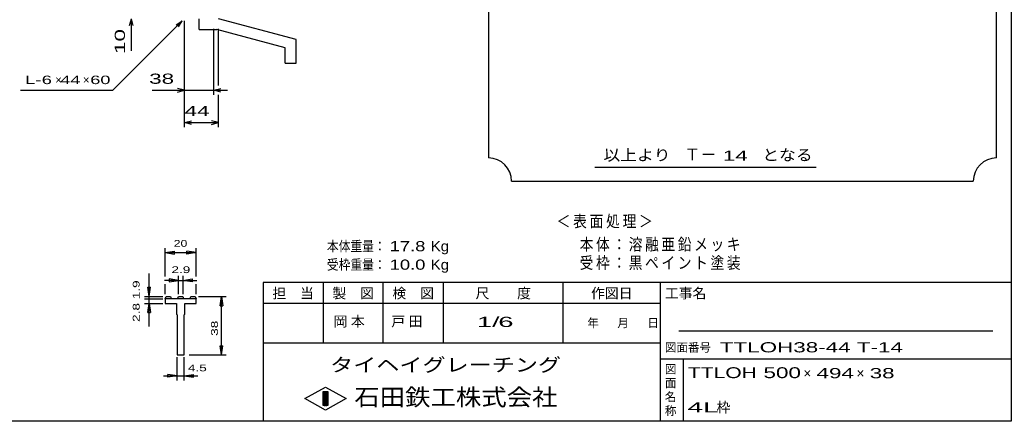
# Model space of a CAD drawing. Units: millimetres, scale not verified, with parts at other scales. Extents: x -1092 to 1039, y -770 to 632.
# Drawn here: x -250 to 1039, y -688 to -166 of the extents above; entities that cross this region are included whole.
import ezdxf
from ezdxf.enums import TextEntityAlignment as Align

# ---------------------------------------------------------------- set-up
doc = ezdxf.new("R2010")
doc.units = ezdxf.units.MM
doc.header["$LTSCALE"] = 6
for name, color, linetype, lineweight in [('0_2', 150, 'Continuous', 25), ('19', 6, 'Continuous', 25), ('22', 4, 'Continuous', 25), ('32', 4, 'Continuous', 25), ('54', 2, 'Continuous', 25)]:
    doc.layers.add(name, color=color, linetype=linetype, lineweight=lineweight)
doc.styles.add('ベクトル', font='')
doc.styles.get('ベクトル').set_extended_font_data('ベクトル')

msp = doc.modelspace()

# ---------------------------------------------------------------- linework, layer by layer
at = {"layer": '0_2'}
for p, q in [((1038.6, 632.1), (1038.6, -687.9)), ((1038.6, -507.9), (66.6, -507.9)), ((66.6, -507.9), (66.6, -687.9)), ((144.6, -507.9), (144.6, -585.9)), ((222.6, -585.9), (222.6, -507.9)), ((300.6, -507.9), (300.6, -585.9)), ((456.6, -585.9), (456.6, -507.9)), ((582.6, -507.9), (582.6, -687.9)), ((582.6, -534.9), (66.6, -534.9)), ((1014.6, -570.9), (606.6, -570.9)), ((66.6, -585.9), (582.6, -585.9)), ((582.6, -606.9), (1038.6, -606.9)), ((612.6, -687.9), (612.6, -606.9)), ((120.6, -658.5), (147.6, -643.5)), ((147.6, -643.5), (174.6, -658.5)), ((144.6, -649.5), (150.6, -649.5)), ((144.6, -667.5), (144.6, -649.5)), ((144.6, -649.5), (145.8, -649.5)), ((145.8, -649.5), (145.8, -667.5)), ((147, -667.5), (147, -649.5)), ((147, -649.5), (148.2, -649.5)), ((148.2, -649.5), (148.2, -667.5)), ((149.4, -667.5), (149.4, -649.5)), ((149.4, -649.5), (150.6, -649.5)), ((150.6, -649.5), (150.6, -667.5)), ((150.6, -649.5), (150.6, -667.5)), ((147.6, -673.5), (120.6, -658.5)), ((150.6, -667.5), (144.6, -667.5)), ((145.8, -667.5), (147, -667.5)), ((174.6, -658.5), (147.6, -673.5)), ((148.2, -667.5), (149.4, -667.5)), ((1038.6, -687.9), (-1037.4, -687.9))]:
    msp.add_line(p, q, dxfattribs=at)
at = {"layer": '19'}
for p, q in [((-16.6, -178.9), (-16.6, -164.9)), ((109.4, -191.9), (8.4, -164.9)), ((-16.6, -178.9), (6.4, -178.9)), ((95.4, -202.9), (6.4, -178.9)), ((109.4, -222.9), (109.4, -191.9)), ((95.4, -222.9), (95.4, -202.9)), ((95.4, -222.9), (109.4, -222.9))]:
    msp.add_line(p, q, dxfattribs=at)
at = {"layer": '22'}
for p, q in [((-107, -173.9), (-104.6, -164.9)), ((-102.2, -173.9), (-104.6, -164.9)), ((-104.6, -206.9), (-104.6, -164.9)), ((-128.6, -257.9), (-38.6, -167.9)), ((-46.4, -172.7), (-38.6, -167.9)), ((-43.4, -175.7), (-38.6, -167.9)), ((-35.6, -263.9), (-35.6, -167.9)), ((-35.6, -305.9), (-35.6, -167.9)), ((2.4, -263.9), (2.4, -178.3)), ((8.4, -251.9), (8.4, -178.3)), ((-35.6, -257.9), (-44.6, -255.5)), ((2.4, -257.9), (11.4, -255.5)), ((-248.6, -257.9), (-128.6, -257.9)), ((-77.6, -257.9), (-35.6, -257.9)), ((-44.6, -260.3), (-35.6, -257.9)), ((-35.6, -257.9), (2.4, -257.9)), ((11.4, -260.3), (2.4, -257.9)), ((2.4, -257.9), (20.4, -257.9)), ((8.4, -305.9), (8.4, -263.9)), ((-35.6, -299.9), (-26.6, -297.5)), ((-26.6, -302.3), (-35.6, -299.9)), ((-35.6, -299.9), (8.4, -299.9)), ((8.4, -299.9), (-0.6, -297.5)), ((-0.6, -302.3), (8.4, -299.9))]:
    msp.add_line(p, q, dxfattribs=at)
at = {"layer": '32'}
for p, q in [((-60.6, -500.1), (-60.6, -462.9)), ((-20.6, -500.1), (-20.6, -462.9)), ((-60.6, -468.9), (-48.6, -467.1)), ((-60.6, -468.9), (-48.6, -470.7)), ((-60.6, -468.9), (-20.6, -468.9)), ((-48.6, -470.7), (-48.6, -467.1)), ((-20.6, -468.9), (-32.6, -467.1)), ((-32.6, -470.7), (-32.6, -467.1)), ((-20.6, -468.9), (-32.6, -470.7)), ((-81.6, -525.9), (-81.6, -495.9)), ((-43.5, -522.9), (-43.5, -498.9)), ((-37.7, -498.9), (-37.7, -522.9)), ((-81.6, -525.9), (-83.4, -513.9)), ((-83.4, -513.9), (-79.8, -513.9)), ((-81.6, -525.9), (-79.8, -513.9)), ((-43.5, -504.9), (-61.5, -504.9)), ((-60.6, -522.9), (-60.6, -509.7)), ((-43.5, -504.9), (-55.5, -503.1)), ((-55.5, -503.1), (-55.5, -506.7)), ((-55.5, -506.7), (-43.5, -504.9)), ((-43.5, -504.9), (-37.7, -504.9)), ((-37.7, -504.9), (-25.7, -503.1)), ((-25.7, -506.7), (-37.7, -504.9)), ((-37.7, -504.9), (-19.7, -504.9)), ((-25.7, -503.1), (-25.7, -506.7)), ((-20.6, -522.9), (-20.6, -509.7)), ((-87.6, -525.9), (-63.6, -525.9)), ((-81.6, -534.9), (-81.6, -525.9)), ((-60.6, -528.9), (-59.6, -525.9)), ((-59.6, -525.9), (-53.8, -525.9)), ((-53.8, -525.9), (-52.8, -528.9)), ((-44.5, -528.9), (-43.5, -525.9)), ((-43.5, -525.9), (-37.7, -525.9)), ((-37.7, -525.9), (-36.7, -528.9)), ((-28.4, -528.9), (-27.4, -525.9)), ((-27.4, -525.9), (-21.6, -525.9)), ((-21.6, -525.9), (-20.6, -528.9)), ((-17.6, -525.9), (18.4, -525.9)), ((10.6, -537.9), (12.4, -525.9)), ((12.4, -525.9), (14.2, -537.9)), ((12.4, -601.9), (12.4, -525.9)), ((-87.6, -528.9), (-63.6, -528.9)), ((-87.6, -534.9), (-63.6, -534.9)), ((-83.4, -546.9), (-81.6, -534.9)), ((-81.6, -534.9), (-79.8, -546.9)), ((-81.6, -564.9), (-81.6, -534.9)), ((-60.6, -528.9), (-60.6, -534.9)), ((-20.6, -528.9), (-60.6, -528.9)), ((-60.6, -534.9), (-46.1, -534.9)), ((-46.1, -534.9), (-46.1, -548.9)), ((-35.1, -548.9), (-35.1, -534.9)), ((-35.1, -534.9), (-20.6, -534.9)), ((-20.6, -534.9), (-20.6, -528.9)), ((10.6, -537.9), (14.2, -537.9)), ((-83.4, -546.9), (-79.8, -546.9)), ((-46.1, -548.9), (-45.1, -549.9)), ((-45.1, -549.9), (-45.1, -601.9)), ((-36.1, -549.9), (-35.1, -548.9)), ((-36.1, -601.9), (-36.1, -549.9)), ((12.4, -601.9), (10.6, -589.9)), ((10.6, -589.9), (14.2, -589.9)), ((12.4, -601.9), (14.2, -589.9)), ((-45.1, -601.9), (-36.1, -601.9)), ((-45.1, -634.9), (-45.1, -604.9)), ((-36.1, -634.9), (-36.1, -604.9)), ((-29.6, -601.9), (18.4, -601.9)), ((-63.1, -628.9), (-45.1, -628.9)), ((-45.1, -628.9), (-57.1, -627.1)), ((-57.1, -630.7), (-57.1, -627.1)), ((-45.1, -628.9), (-57.1, -630.7)), ((-45.1, -628.9), (-36.1, -628.9)), ((-36.1, -628.9), (-24.1, -627.1)), ((-36.1, -628.9), (-24.1, -630.7)), ((-36.1, -628.9), (-18.1, -628.9)), ((-24.1, -630.7), (-24.1, -627.1))]:
    msp.add_line(p, q, dxfattribs=at)
msp.add_circle((-81.6, -528.9), 0.6, dxfattribs=at)
at = {"layer": '54', "color": 4}
for p, q in [((359.4, 584.1), (359.4, -345.9)), ((1019.4, -345.9), (1019.4, 584.1)), ((497.4, -357.9), (785.4, -357.9)), ((389.4, -375.9), (989.4, -375.9))]:
    msp.add_line(p, q, dxfattribs=at)
for centre, start, end in [((359.4, -375.9), 0, 90), ((1019.4, -375.9), 90, 180)]:
    msp.add_arc(centre, 30, start, end, dxfattribs=at)

# ---------------------------------------------------------------- texts
at = {"layer": '0_2', "style": 'ベクトル'}
for s, height, p in [('担\u3000当', 13.2, (78.6, -521.7)), ('製\u3000図', 13.2, (156.6, -521.7)), ('検\u3000図', 13.2, (234.6, -521.7)), ('尺\u3000\u3000度', 13.2, (342.6, -521.7)), ('作図日', 13.2, (492.6, -521.7)), ('工事名', 13.2, (588.6, -521.7)), ('年', 11, (487.8, -560.4)), ('月', 11, (526.8, -560.4)), ('日', 11, (565.8, -560.4)), ('図面番号', 11, (588.6, -592.2)), ('図', 11, (588.6, -620.4)), ('面', 11, (588.6, -638.4)), ('名', 11, (588.6, -656.4)), ('称', 11, (588.6, -674.4))]:
    msp.add_text(s, height=height, dxfattribs=at).set_placement(p, align=Align.MIDDLE_LEFT)
at = {"layer": '0_2', "color": 222, "style": 'ベクトル'}
for s, height, width, p in [('タイヘイグレーチング', 17.6, 1.25, (153.6, -614.7)), ('石田鉄工株式会社', 21.99, 1.1, (185.1, -656.7))]:
    msp.add_text(s, height=height, dxfattribs=dict(at, width=width)).set_placement(p, align=Align.MIDDLE_LEFT)
at = {"layer": '22', "color": 2, "style": 'ベクトル', "width": 1.65}
msp.add_text(' 10 ', height=13.2, rotation=90, dxfattribs=at).set_placement((-119.6, -218.9), align=Align.MIDDLE_LEFT)
at = {"layer": '22', "color": 2, "style": 'ベクトル'}
for s, height, width, p in [('L-', 11, 1.6, (-242.6, -244.4)), (' 6 ', 11, 1.6, (-227.6, -244.4)), (' 44 ', 11, 1.6, (-203.6, -244.4)), (' 60 ', 11, 1.6, (-164.6, -244.4)), (' 38 ', 13.2, 1.65, (-89.6, -242.9)), (' 44 ', 13.2, 1.65, (-43.6, -284.9)), ('1/', 13.2, 2, (344.4, -558.9)), (' 6 ', 13.2, 2, (362.4, -558.9)), ('TTLOH38-44 T-14                        ', 13.2, 1.65, (660, -591.9)), ('TTLOH', 14.08, 1.45, (618.6, -624.9)), (' 500 ', 14.08, 1.55, (708.6, -624.9)), (' 494 ', 13.2, 1.65, (777.6, -625.5)), (' 38 ', 13.2, 1.65, (846.6, -625.5)), ('4L', 13.2, 2.05, (618, -669.9))]:
    msp.add_text(s, height=height, dxfattribs=dict(at, width=width)).set_placement(p, align=Align.MIDDLE_LEFT)
for s, height, p in [('×', 11, (-203.6, -244.4)), ('×', 11, (-167.6, -244.4)), ('×', 13.2, (768.6, -625.5)), ('×', 13.2, (837.6, -625.5)), ('枠', 13.2, (655.8, -669.9))]:
    msp.add_text(s, height=height, dxfattribs=at).set_placement(p, align=Align.MIDDLE_LEFT)
at = {"layer": '22', "color": 2, "char_height": 13.2, "attachment_point": 4, "style": 'ベクトル'}
for s, insert in [('\\T1.25;岡本\u3000', (158.1, -558.9)), ('\\T1.25;戸田\u3000', (233.1, -558.9))]:
    msp.add_mtext(s, dxfattribs=dict(at, insert=insert))
at = {"layer": '32', "color": 2, "style": 'ベクトル'}
for s, width, p in [('20', 1.35, (-49.6, -456.9)), ('2.9', 1.5, (-52.6, -491.1)), (' 4.5 ', 1.5, (-36.1, -618.7))]:
    msp.add_text(s, height=8.798, dxfattribs=dict(at, width=width)).set_placement(p, align=Align.MIDDLE_LEFT)
at = {"layer": '32', "color": 2, "style": 'ベクトル', "width": 1.5}
for s, p in [('2.8 1.9', (-98.4, -558.9)), (' 38 ', (3.4, -581.9))]:
    msp.add_text(s, height=8.798, rotation=90, dxfattribs=at).set_placement(p, align=Align.MIDDLE_LEFT)
at = {"layer": '54', "style": 'ベクトル'}
for s, height, width, p in [('以上より\u3000', 14.52, 1.1, (508.8, -342)), ('となる', 14.52, 1.1, (715.2, -342)), (' 14 ', 13.2, 1.65, (655.8, -342.9)), ('本体重量：', 13.2, 0.85, (149.4, -460.5)), (' 17.8', 13.2, 1.35, (224.4, -460.5)), ('Kg', 13.2, 1.1, (284.4, -460.5)), ('受枠重量：', 13.2, 0.85, (149.4, -484.5)), (' 10.0', 13.2, 1.35, (224.4, -484.5)), ('Kg', 13.2, 1.1, (284.4, -484.5))]:
    msp.add_text(s, height=height, dxfattribs=dict(at, width=width)).set_placement(p, align=Align.MIDDLE_LEFT)
msp.add_text('Ｔ－', height=15.4, dxfattribs=at).set_placement((613.8, -341.4), align=Align.MIDDLE_LEFT)
at = {"layer": '54', "char_height": 15.4, "attachment_point": 4, "style": 'ベクトル'}
for s, insert in [('\\T1.2;\\W0.85;＜表面処理＞', (447.9, -429)), ('\\T1.19;\\W0.85;本体：溶融亜鉛メッキ', (477.9, -459)), ('\\T1.19;\\W0.85;受枠：黒ペイント塗装', (477.9, -483))]:
    msp.add_mtext(s, dxfattribs=dict(at, insert=insert))

doc.saveas('drawing.dxf')
